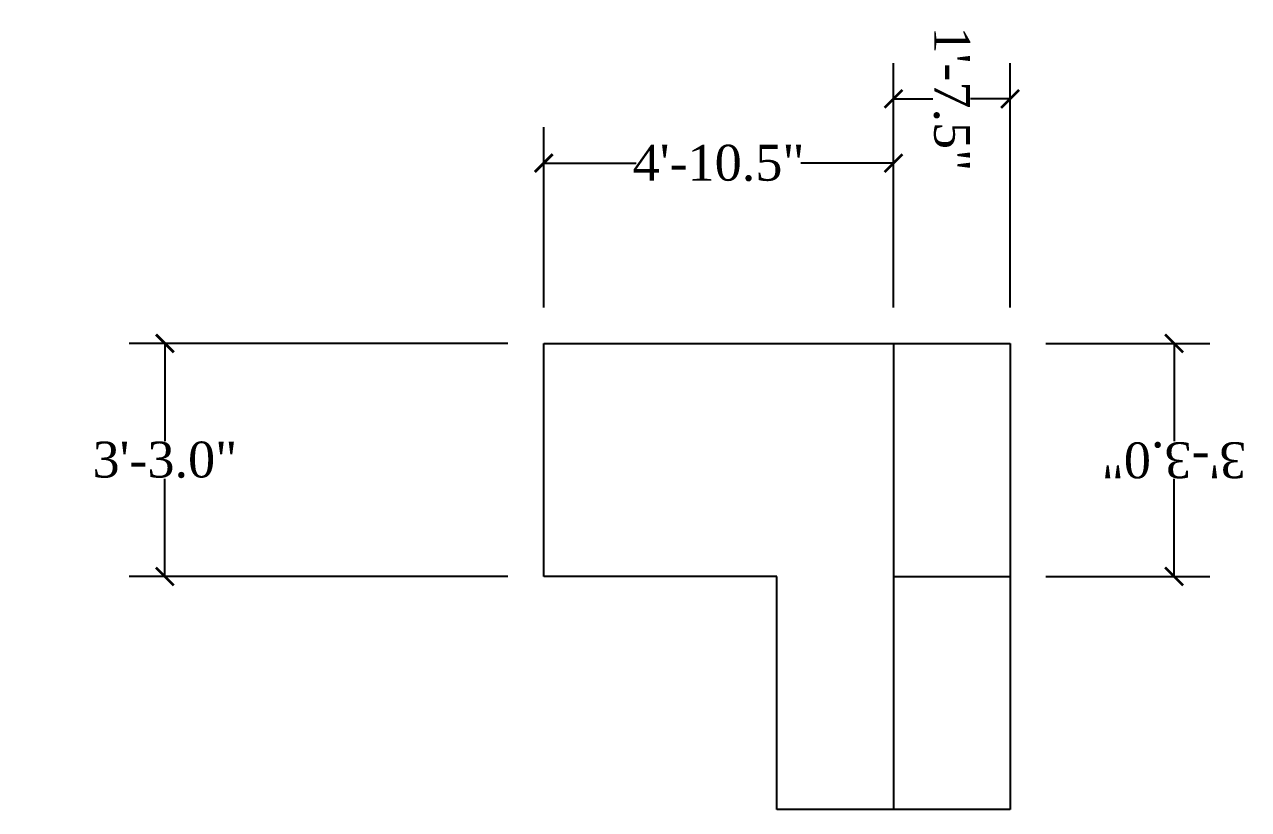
# Model space of a CAD drawing. Header units: inches. Extents: x -4654 to 94, y -24046 to 87.
# Drawn here: x -110.3 to 94.4, y -44.1 to 87.3 of the extents above; entities that cross this region are included whole.
import ezdxf

# ---------------------------------------------------------------- set-up
doc = ezdxf.new("R2010")
doc.units = ezdxf.units.IN
doc.header["$MEASUREMENT"] = 0
doc.styles.get("Standard").update_dxf_attribs({"font": 'times.ttf', "height": 6})
doc.dimstyles.get("Standard").update_dxf_attribs({"dimtxt": 6, "dimasz": 3, "dimexe": 6, "dimexo": 6, "dimgap": 0.09, "dimtad": 0, "dimtih": 1, "dimtoh": 1, "dimdec": 1, "dimzin": 0, "dimdsep": 46, "dimlunit": 3, "dimtxsty": 'Standard', "dimblk": 'ARCHTICK', "dimcen": 0.09, "dimadec": 0, "dimazin": 0, "dimtfac": 1, "dimtdec": 1, "dimtofl": 0, "dimtmove": 0, "dimatfit": 3, "dimldrblk": 'ARCHTICK', "dimfxl": 1, "dimtolj": 1, "dimtzin": 0, "dimarcsym": 0})

# ---------------------------------------------------------------- blocks, each defined once
blk = doc.blocks.new('_ArchTick')
at = {"color": 0, "linetype": 'ByBlock', "const_width": 0.15}
blk.add_lwpolyline([(-0.5, -0.5), (0.5, 0.5)], dxfattribs=at)
blk = doc.blocks.new('*D3')
at = {"color": 0, "lineweight": -2}
for p, q in [((60.55, 33.91), (87.98, 33.91)), ((81.98, 33.91), (81.98, 17.56)), ((81.98, -5.09), (81.98, 11.26)), ((60.55, -5.09), (87.98, -5.09))]:
    blk.add_line(p, q, dxfattribs=at)
at = {"layer": 'Defpoints', "color": 0}
for p in [(54.55, 33.91), (81.98, 33.91), (54.55, -5.09)]:
    blk.add_point(p, dxfattribs=at)
at = {"color": 0, "lineweight": -2, "xscale": 3, "yscale": 3, "zscale": 3}
for p, rotation in [((81.98, 33.91), 90), ((81.98, -5.09), 270)]:
    blk.add_blockref('_ArchTick', p, dxfattribs=dict(at, rotation=rotation))
at = {"color": 0, "insert": (81.98, 14.41), "char_height": 6, "attachment_point": 5, "rotation": 180}
blk.add_mtext('\\A1;3\'-3.0"', dxfattribs=at)
blk = doc.blocks.new('*D9')
at = {"color": 0, "lineweight": -2}
for p, q in [((-29.45, 33.91), (-92.81, 33.91)), ((-86.81, 33.91), (-86.81, 17.56)), ((-86.81, -5.09), (-86.81, 11.26)), ((-29.45, -5.09), (-92.81, -5.09))]:
    blk.add_line(p, q, dxfattribs=at)
at = {"layer": 'Defpoints', "color": 0}
for p in [(-23.45, 33.91), (-86.81, -5.09), (-23.45, -5.09)]:
    blk.add_point(p, dxfattribs=at)
at = {"color": 0, "lineweight": -2, "xscale": 3, "yscale": 3, "zscale": 3}
for p, rotation in [((-86.81, 33.91), 90), ((-86.81, -5.09), 270)]:
    blk.add_blockref('_ArchTick', p, dxfattribs=dict(at, rotation=rotation))
at = {"color": 0, "insert": (-86.81, 14.41), "char_height": 6, "attachment_point": 5}
blk.add_mtext('\\A1;3\'-3.0"', dxfattribs=at)
blk = doc.blocks.new('*D10')
at = {"color": 0, "lineweight": -2}
for p, q in [((-23.45, 39.91), (-23.45, 70.08)), ((35.05, 39.91), (35.05, 70.08)), ((-23.45, 64.08), (-7.98, 64.08)), ((35.05, 64.08), (19.57, 64.08))]:
    blk.add_line(p, q, dxfattribs=at)
at = {"layer": 'Defpoints', "color": 0}
for p in [(-23.45, 64.08), (-23.45, 33.91), (35.05, 33.91)]:
    blk.add_point(p, dxfattribs=at)
at = {"color": 0, "lineweight": -2, "xscale": 3, "yscale": 3, "zscale": 3, "rotation": 180}
blk.add_blockref('_ArchTick', (-23.45, 64.08), dxfattribs=at)
at = {"color": 0, "lineweight": -2, "xscale": 3, "yscale": 3, "zscale": 3}
blk.add_blockref('_ArchTick', (35.05, 64.08), dxfattribs=at)
at = {"color": 0, "insert": (5.8, 64.08), "char_height": 6, "attachment_point": 5}
blk.add_mtext('\\A1;4\'-10.5"', dxfattribs=at)
blk = doc.blocks.new('*D11')
at = {"color": 0, "lineweight": -2}
for p, q in [((35.05, 39.91), (35.05, 80.83)), ((54.55, 39.91), (54.55, 80.83)), ((35.05, 74.83), (41.65, 74.83)), ((54.55, 74.83), (47.95, 74.83))]:
    blk.add_line(p, q, dxfattribs=at)
at = {"layer": 'Defpoints', "color": 0}
for p in [(54.55, 74.83), (35.05, 33.91), (54.55, 33.91)]:
    blk.add_point(p, dxfattribs=at)
at = {"color": 0, "lineweight": -2, "xscale": 3, "yscale": 3, "zscale": 3, "rotation": 180}
blk.add_blockref('_ArchTick', (35.05, 74.83), dxfattribs=at)
at = {"color": 0, "lineweight": -2, "xscale": 3, "yscale": 3, "zscale": 3}
blk.add_blockref('_ArchTick', (54.55, 74.83), dxfattribs=at)
at = {"color": 0, "insert": (44.8, 74.83), "char_height": 6, "attachment_point": 5, "rotation": 270}
blk.add_mtext('\\A1;1\'-7.5"', dxfattribs=at)

msp = doc.modelspace()

# ---------------------------------------------------------------- linework, layer by layer
for p, q in [((-23.45, -5.09), (-23.45, 33.91)), ((-23.45, 33.91), (35.05, 33.91)), ((35.05, 33.91), (35.05, 33.91)), ((35.05, 33.91), (54.55, 33.91)), ((35.05, 33.91), (35.05, -5.09)), ((54.55, 33.91), (54.55, -5.09)), ((15.55, -5.09), (-23.45, -5.09)), ((-23.45, -5.09), (-23.45, -5.09)), ((15.55, -44.09), (15.55, -5.09)), ((15.55, -5.09), (15.55, -5.09)), ((35.05, -5.09), (35.05, -5.09)), ((35.05, -5.09), (54.55, -5.09)), ((35.05, -5.09), (35.05, -44.09)), ((54.55, -5.09), (54.55, -44.09)), ((35.05, -44.09), (15.55, -44.09)), ((54.55, -44.09), (35.05, -44.09))]:
    msp.add_line(p, q)

# ---------------------------------------------------------------- texts
at = {"extrusion": (-4.04235e-16, -1, 0), "char_height": 7, "attachment_point": 1, "text_direction": (1, 0, 0)}
for s, insert, width in [('Id is - 22-49172-3 and id will be 72', (-110.67, 33.91, 107.3), 88.3333), ('Exp - 4.1', (-93, 33.91, 136.52), 45.7029)]:
    msp.add_mtext(s, dxfattribs=dict(at, insert=insert, width=width))

# ---------------------------------------------------------------- dimensions: what is measured, and where the dimension line sits
for p1, p2, distance, picture, middle in [((35.05, 33.91, 78), (54.55, 33.91, 78), 40.92, '*D11', (44.8, 74.83, 78)), ((35.05, 33.91, 19.5), (-23.45, 33.91, 19.5), -30.16, '*D10', (5.8, 64.08, 19.5)), ((-23.45, 33.91), (-23.45, -5.09), -63.35, '*D9', (-86.81, 14.41)), ((54.55, -5.09, 78), (54.55, 33.91, 78), -27.43, '*D3', (81.98, 14.41, 78))]:
    dim = msp.add_aligned_dim(p1=p1, p2=p2, distance=distance, dimstyle='Standard')
    dim.commit()
    dim.dimension.update_dxf_attribs({"geometry": picture, "text_midpoint": middle})

doc.saveas('drawing.dxf')
